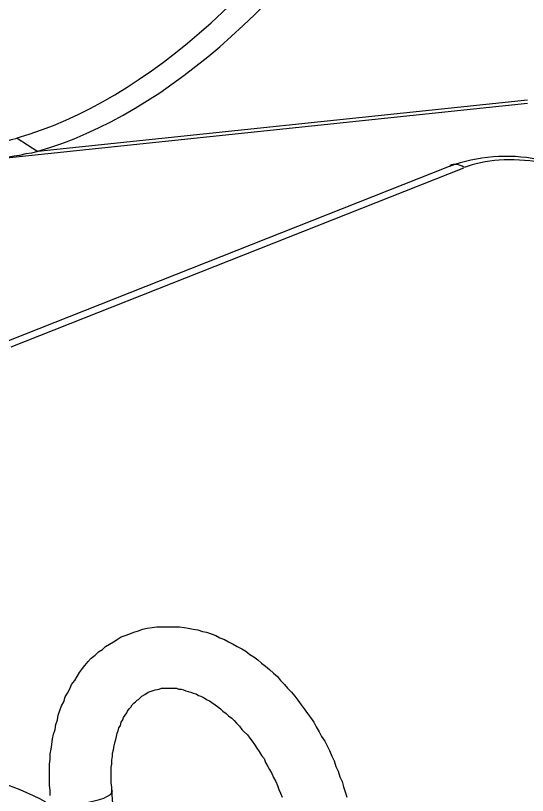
# Model space of a CAD drawing. Header units: inches. Extents: x 109 to 1721, y 29 to 669.
# Drawn here: x 1423.2 to 1436.72, y 348.87 to 369.45 of the extents above; entities that cross this region are included whole.
import ezdxf

# ---------------------------------------------------------------- set-up
doc = ezdxf.new("R2010")
doc.units = ezdxf.units.IN
doc.header["$LTSCALE"] = 0.03937
doc.header["$MEASUREMENT"] = 0
doc.layers.add('PDF3_Geometría', color=7, linetype='Continuous')

# ---------------------------------------------------------------- blocks, each defined once
blk = doc.blocks.new('OH3A1-1$-$ASSY$$CENTER$TUB_-_v2$-$copia1')
at = {"layer": 'PDF3_Geometría', "lineweight": -3}
for points in [[(16.1575, 10.97584), (15.59336, 10.91668)], [(16.1575, 10.97917), (15.64002, 10.92501)], [(15.57084, 10.92917), (15.57668, 10.93001), (15.58251, 10.93084), (15.58834, 10.93167), (15.59418, 10.93334), (15.60084, 10.93501), (15.60668, 10.93584), (15.61251, 10.93751), (15.61834, 10.93917), (15.64001, 10.92501), (15.63334, 10.92334), (15.62751, 10.92251), (15.62084, 10.92084), (15.61501, 10.92001), (15.60918, 10.91917), (15.60418, 10.91751), (15.59834, 10.91751), (15.59334, 10.91667)], [(16.075, 10.90917), (15.60919, 10.72501)], [(16.09, 10.9075), (15.61169, 10.71834)], [(15.65335, 10.245), (15.65335, 10.25083), (15.65252, 10.25583), (15.65252, 10.26167), (15.65252, 10.2675), (15.65252, 10.2725), (15.65252, 10.27833), (15.65335, 10.28333), (15.65335, 10.28917), (15.65418, 10.29417), (15.65502, 10.29917), (15.65585, 10.305), (15.65668, 10.31), (15.65835, 10.315), (15.65918, 10.32), (15.66085, 10.325), (15.66168, 10.33), (15.66335, 10.335), (15.66502, 10.34), (15.66752, 10.34416), (15.66918, 10.34916), (15.67168, 10.35333), (15.67418, 10.35833), (15.67585, 10.3625), (15.67918, 10.36666), (15.68168, 10.37083), (15.68418, 10.375), (15.68752, 10.37916), (15.69002, 10.3825), (15.69335, 10.38666), (15.69668, 10.39), (15.70085, 10.39333), (15.70418, 10.39666), (15.70835, 10.39916), (15.71168, 10.4025), (15.71585, 10.405), (15.72001, 10.4075), (15.72418, 10.41), (15.72835, 10.4125), (15.73251, 10.41416), (15.73751, 10.41583), (15.74168, 10.41749), (15.74668, 10.41916), (15.75085, 10.42083), (15.75585, 10.42166), (15.76085, 10.42249), (15.76585, 10.42333), (15.77001, 10.42333), (15.77501, 10.42333), (15.78001, 10.42333), (15.78501, 10.42333), (15.79001, 10.42333), (15.79501, 10.42249), (15.79918, 10.42166), (15.80418, 10.42083), (15.80918, 10.41999), (15.81418, 10.41833), (15.81834, 10.41749), (15.82334, 10.41583), (15.82834, 10.41416), (15.83251, 10.41166), (15.83751, 10.41), (15.84168, 10.4075), (15.84668, 10.405), (15.85084, 10.4025), (15.85584, 10.4), (15.86001, 10.3975), (15.86418, 10.39416), (15.86834, 10.39166), (15.87251, 10.38833), (15.87668, 10.385), (15.88084, 10.38166), (15.88501, 10.37833), (15.88917, 10.37416), (15.89334, 10.37083), (15.89667, 10.36666), (15.90084, 10.3625), (15.90417, 10.35833), (15.90834, 10.35416), (15.91167, 10.35), (15.91501, 10.34583), (15.91834, 10.34083), (15.92167, 10.33666), (15.92501, 10.33167), (15.92834, 10.3275), (15.93167, 10.3225), (15.93417, 10.3175), (15.93751, 10.3125), (15.94001, 10.3075), (15.94334, 10.3025), (15.94584, 10.2975), (15.94834, 10.2925), (15.95084, 10.28667), (15.95334, 10.28167), (15.95501, 10.27583), (15.95751, 10.27083), (15.95917, 10.265), (15.96167, 10.26), (15.96334, 10.25417), (15.965, 10.24917), (15.96667, 10.24334)], [(15.74668, 9.90085), (15.71835, 10.25), (15.71835, 10.25417), (15.71751, 10.25833), (15.71751, 10.2625), (15.71751, 10.26667), (15.71751, 10.27083), (15.71751, 10.275), (15.71835, 10.27833), (15.71835, 10.2825), (15.71918, 10.28667), (15.71918, 10.29), (15.72001, 10.29333), (15.72085, 10.2975), (15.72168, 10.30083), (15.72251, 10.30417), (15.72335, 10.3075), (15.72418, 10.31083), (15.72501, 10.31333), (15.72585, 10.31667), (15.72751, 10.31917), (15.72835, 10.3225), (15.73001, 10.325), (15.73085, 10.3275), (15.73251, 10.33), (15.73418, 10.3325), (15.73501, 10.33416), (15.73668, 10.33666), (15.73835, 10.33833), (15.74001, 10.34083), (15.74168, 10.3425), (15.74335, 10.34416), (15.74501, 10.34583), (15.74668, 10.34666), (15.74835, 10.34833), (15.75001, 10.35), (15.75335, 10.35166), (15.75668, 10.35416), (15.76085, 10.35583), (15.76418, 10.35666), (15.76835, 10.3575), (15.77085, 10.35833), (15.77251, 10.35833), (15.77501, 10.35833), (15.77668, 10.35833), (15.77918, 10.35833), (15.78168, 10.35833), (15.78418, 10.35833), (15.78668, 10.35833), (15.78918, 10.3575), (15.79168, 10.3575), (15.79418, 10.35666), (15.79668, 10.35583), (15.79918, 10.355), (15.80168, 10.35416), (15.80418, 10.35333), (15.80751, 10.3525), (15.81001, 10.35083), (15.81251, 10.35), (15.81584, 10.34833), (15.81834, 10.34666), (15.82168, 10.345), (15.82418, 10.34333), (15.82751, 10.34083), (15.83001, 10.33916), (15.83334, 10.33666), (15.83584, 10.33416), (15.83918, 10.33167), (15.84168, 10.32917), (15.84501, 10.32667), (15.84751, 10.32417), (15.85001, 10.32167), (15.85334, 10.31833), (15.85584, 10.315), (15.85834, 10.3125), (15.86168, 10.30917), (15.86418, 10.30583), (15.86668, 10.3025), (15.86918, 10.29917), (15.87168, 10.295), (15.87418, 10.29167), (15.87668, 10.2875), (15.87917, 10.28417), (15.88084, 10.28), (15.88334, 10.27583), (15.88501, 10.2725), (15.88751, 10.26833), (15.88917, 10.26417), (15.89167, 10.26), (15.89334, 10.25583), (15.89501, 10.25167), (15.89667, 10.2475), (15.89834, 10.24334)]]:
    blk.add_lwpolyline(points, dxfattribs=at)
blk.add_arc((16.13521, 10.74454), 0.17529, 79.10451, 110.084, dxfattribs=at)
for points in [[(15.61836, 10.93952), (15.75419, 10.97729), (15.90245, 11.11112), (15.99731, 11.28157)], [(15.64002, 10.92535), (15.77586, 10.96312), (15.92412, 11.09695), (16.01898, 11.2674)], [(16.17111, 10.91342), (16.14163, 10.91845), (16.11179, 10.91646), (16.09083, 10.90808)], [(16.0904, 10.90839), (16.08526, 10.91139), (16.08002, 10.91207), (16.07558, 10.91031)], [(15.64876, 10.23805), (15.61545, 10.25734), (15.56905, 10.26968), (15.5225, 10.27164)], [(15.68711, 10.23754), (15.70523, 10.23902), (15.71954, 10.24487), (15.71907, 10.2506)]]:
    blk.add_open_spline(points, degree=3, dxfattribs=at)

msp = doc.modelspace()

# ---------------------------------------------------------------- block references
at = {"xscale": 25, "yscale": 25, "zscale": 25}
msp.add_blockref('OH3A1-1$-$ASSY$$CENTER$TUB_-_v2$-$copia1', (1032.78, 92.74), dxfattribs=at)

doc.saveas('drawing.dxf')
